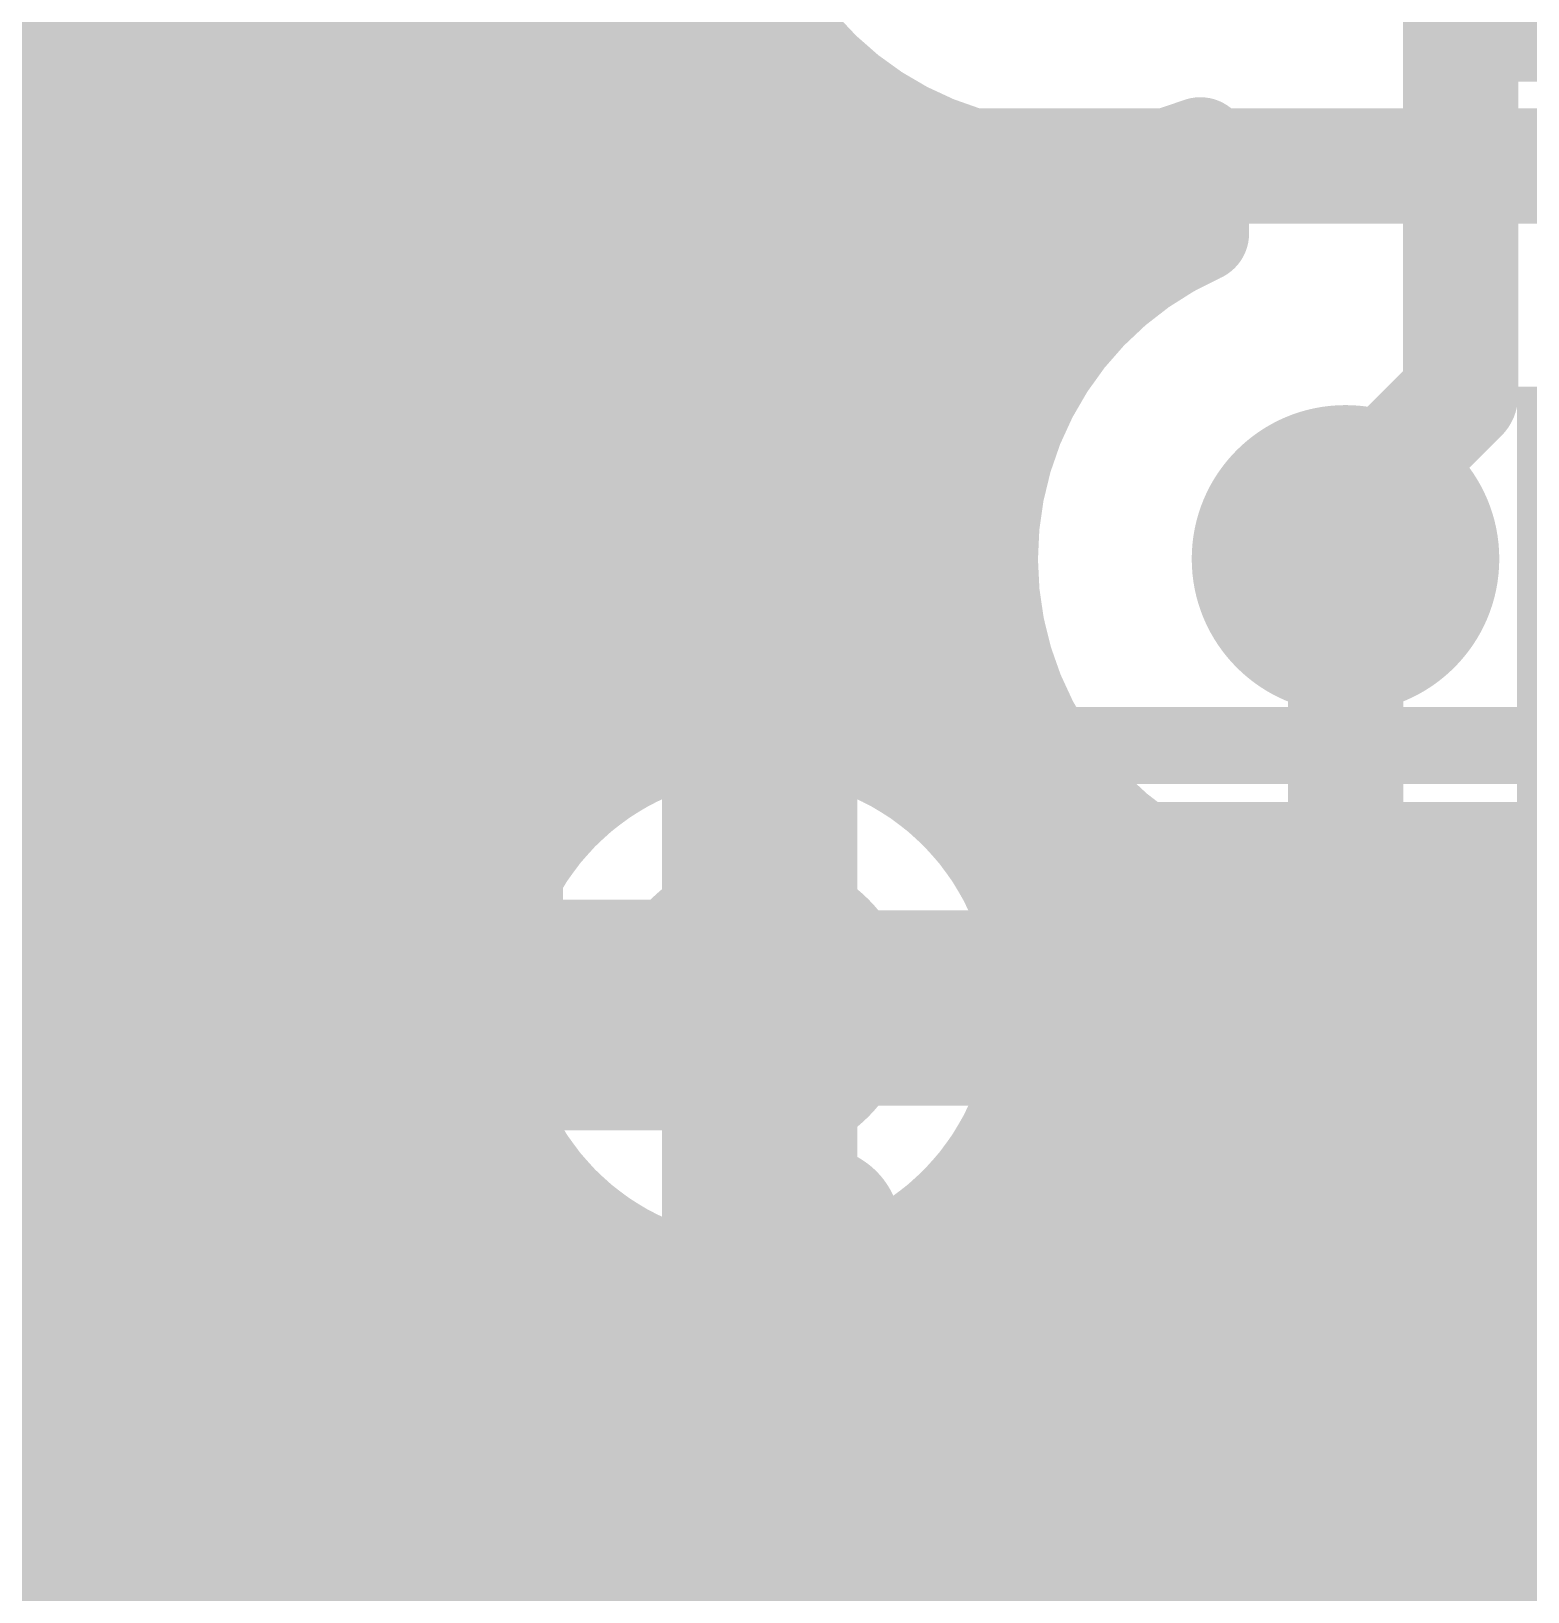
# Model space of a CAD drawing. Header units: inches. Extents: x 0 to 215, y 0 to 215.
# Drawn here: x 0.1537 to 0.2303, y 0.6231 to 0.703 of the extents above; entities that cross this region are included whole.
import ezdxf

# ---------------------------------------------------------------- set-up
doc = ezdxf.new("R2010")
doc.units = ezdxf.units.IN
doc.header["$MEASUREMENT"] = 0
for name, color, linetype in [('BottomLayer', 5, 'Continuous'), ('BottomOverlay', 54, 'Continuous'), ('BottomSolder', 6, 'Continuous'), ('Mechanical15', 56, 'Continuous'), ('TopLayer', 1, 'Continuous'), ('TopOverlay', 2, 'Continuous'), ('TopPaste', 8, 'Continuous'), ('TopSolder', 216, 'Continuous'), ('ViaHoleLayer', 16, 'Continuous')]:
    doc.layers.add(name, color=color, linetype=linetype)
doc.styles.add('Arial', font='', dxfattribs={"height": 0.2})
doc.styles.get('Arial').set_extended_font_data('Arial')

# ---------------------------------------------------------------- blocks, each defined once
blk = doc.blocks.new('BF82192__10')
at = {"layer": 'BottomSolder'}
for points in [[(-0.177102, 0.007811), (-0.216598, 0.007811), (-0.216598, 0.039433), (-0.177102, 0.039433)], [(-0.177102, -0.039433), (-0.216598, -0.039433), (-0.216598, -0.007811), (-0.177102, -0.007811)], [(-0.177102, -0.086677), (-0.216598, -0.086677), (-0.216598, -0.055055), (-0.177102, -0.055055)]]:
    blk.add_hatch(color=6, dxfattribs=at).paths.add_polyline_path(points)
at = {"layer": 'BottomOverlay'}
blk.add_lwpolyline([(-0.294898, -0.086362, 0.01, 0.01, 0), (-0.294898, 0.071118, 0.01, 0.01, 0)], format="xyseb", dxfattribs=at)
blk.add_lwpolyline([(-0.294898, -0.086362, 0.01, 0.01, 0), (-0.294898, 0.071118, 0.01, 0.01, 0)], format="xyseb", dxfattribs=at)
blk = doc.blocks.new('R0201_45')
at = {"layer": 'TopLayer'}
for points in [[(-0.01673, 0.007874), (-0.004919, 0.007874), (-0.004919, -0.007874), (-0.01673, -0.007874)], [(0.004916, 0.007874), (0.016727, 0.007874), (0.016727, -0.007874), (0.004916, -0.007874)]]:
    blk.add_hatch(color=1, dxfattribs=at).paths.add_polyline_path(points)
at = {"layer": 'TopPaste'}
for points in [[(-0.01673, 0.007874), (-0.004919, 0.007874), (-0.004919, -0.007874), (-0.01673, -0.007874)], [(0.004916, 0.007874), (0.016727, 0.007874), (0.016727, -0.007874), (0.004916, -0.007874)]]:
    blk.add_hatch(color=8, dxfattribs=at).paths.add_polyline_path(points)
at = {"layer": 'TopSolder'}
for points in [[(-0.02073, 0.011874), (-0.000919, 0.011874), (-0.000919, -0.011874), (-0.02073, -0.011874)], [(0.000916, 0.011874), (0.020727, 0.011874), (0.020727, -0.011874), (0.000916, -0.011874)]]:
    blk.add_hatch(color=216, dxfattribs=at).paths.add_polyline_path(points)
at = {"layer": 'TopOverlay'}
for points in [[(-0.003937, 0.014961, 0.003937, 0.003937, 0), (-0.023622, 0.014961, 0.003937, 0.003937, 0)], [(-0.023622, -0.014961, 0.003937, 0.003937, 0), (-0.023622, 0.014961, 0.003937, 0.003937, 0)], [(0.023622, 0.014961, 0.003937, 0.003937, 0), (0.003937, 0.014961, 0.003937, 0.003937, 0)], [(0.023622, -0.014961, 0.003937, 0.003937, 0), (0.023622, 0.014961, 0.003937, 0.003937, 0)], [(-0.003937, -0.014961, 0.003937, 0.003937, 0), (-0.023622, -0.014961, 0.003937, 0.003937, 0)], [(0.023622, -0.014961, 0.003937, 0.003937, 0), (0.003937, -0.014961, 0.003937, 0.003937, 0)]]:
    blk.add_lwpolyline(points, format="xyseb", dxfattribs=at)
for points in [[(-0.024606, 0.014961, 0.001969, 0.001969, 1), (-0.022638, 0.014961, 0.001969, 0.001969, 1)], [(-0.024606, 0.014961, 0.001969, 0.001969, 1), (-0.022638, 0.014961, 0.001969, 0.001969, 1)], [(-0.004921, 0.014961, 0.001969, 0.001969, 1), (-0.002953, 0.014961, 0.001969, 0.001969, 1)], [(0.002953, 0.014961, 0.001969, 0.001969, 1), (0.004921, 0.014961, 0.001969, 0.001969, 1)], [(0.022638, 0.014961, 0.001969, 0.001969, 1), (0.024606, 0.014961, 0.001969, 0.001969, 1)], [(0.022638, 0.014961, 0.001969, 0.001969, 1), (0.024606, 0.014961, 0.001969, 0.001969, 1)], [(-0.024606, -0.014961, 0.001969, 0.001969, 1), (-0.022638, -0.014961, 0.001969, 0.001969, 1)], [(-0.024606, -0.014961, 0.001969, 0.001969, 1), (-0.022638, -0.014961, 0.001969, 0.001969, 1)], [(-0.004921, -0.014961, 0.001969, 0.001969, 1), (-0.002953, -0.014961, 0.001969, 0.001969, 1)], [(0.002953, -0.014961, 0.001969, 0.001969, 1), (0.004921, -0.014961, 0.001969, 0.001969, 1)], [(0.022638, -0.014961, 0.001969, 0.001969, 1), (0.024606, -0.014961, 0.001969, 0.001969, 1)], [(0.022638, -0.014961, 0.001969, 0.001969, 1), (0.024606, -0.014961, 0.001969, 0.001969, 1)]]:
    blk.add_lwpolyline(points, format="xyseb", close=True, dxfattribs=at)
blk = doc.blocks.new('SOT_523_3_L1_6_W0_8_P1_00_LS1_6_BR_46')
at = {"layer": 'TopLayer'}
for points in [[(0.014382, 0.013427), (0.014382, 0.029175), (0.034461, 0.029175), (0.034461, 0.013427)], [(-0.0368, -0.006258), (-0.0368, 0.00949), (-0.016721, 0.00949), (-0.016721, -0.006258)], [(0.014382, -0.025943), (0.014382, -0.010195), (0.034461, -0.010195), (0.034461, -0.025943)]]:
    blk.add_hatch(color=1, dxfattribs=at).paths.add_polyline_path(points)
at = {"layer": 'TopPaste'}
for points in [[(0.014382, 0.013427), (0.014382, 0.029175), (0.034461, 0.029175), (0.034461, 0.013427)], [(-0.0368, -0.006258), (-0.0368, 0.00949), (-0.016721, 0.00949), (-0.016721, -0.006258)], [(0.014382, -0.025943), (0.014382, -0.010195), (0.034461, -0.010195), (0.034461, -0.025943)]]:
    blk.add_hatch(color=8, dxfattribs=at).paths.add_polyline_path(points)
at = {"layer": 'TopSolder'}
for points in [[(0.012382, 0.011427), (0.012382, 0.031175), (0.036461, 0.031175), (0.036461, 0.011427)], [(-0.0388, -0.008258), (-0.0388, 0.01149), (-0.014721, 0.01149), (-0.014721, -0.008258)], [(0.012382, -0.027943), (0.012382, -0.008195), (0.036461, -0.008195), (0.036461, -0.027943)]]:
    blk.add_hatch(color=216, dxfattribs=at).paths.add_polyline_path(points)
at = {"layer": 'Mechanical15'}
for points in [[(0.0368, -0.019249, 0.00748, 0.00748, 1), (0.02936, -0.019249, 0.00748, 0.00748, 1)], [(0.02749, -0.019249, 0.00374, 0.00374, 1), (0.03123, -0.019249, 0.00374, 0.00374, 1)], [(0.03493, -0.019249, 0.00374, 0.00374, 1), (0.03867, -0.019249, 0.00374, 0.00374, 1)]]:
    blk.add_lwpolyline(points, format="xyseb", close=True, dxfattribs=at)
at = {"layer": 'TopOverlay'}
for points in [[(-0.018887, 0.01733, 0.00748, 0.00748, 0), (-0.018887, 0.037049, 0.00748, 0.00748, 0)], [(0.016547, 0.037049, 0.00748, 0.00748, 0), (-0.018887, 0.037049, 0.00748, 0.00748, 0)], [(0.016547, 0.037015, 0.00748, 0.00748, 0), (0.016547, 0.037049, 0.00748, 0.00748, 0)], [(0.016547, -0.002355, 0.00748, 0.00748, 0), (0.016547, 0.005587, 0.00748, 0.00748, 0)], [(-0.018887, -0.033817, 0.00748, 0.00748, 0), (-0.018887, -0.014098, 0.00748, 0.00748, 0)], [(0.016547, -0.033817, 0.00748, 0.00748, 0), (-0.018887, -0.033817, 0.00748, 0.00748, 0)], [(0.016547, -0.033817, 0.00748, 0.00748, 0), (0.016547, -0.033783, 0.00748, 0.00748, 0)]]:
    blk.add_lwpolyline(points, format="xyseb", dxfattribs=at)
for points in [[(-0.020757, 0.037049, 0.00374, 0.00374, 1), (-0.017017, 0.037049, 0.00374, 0.00374, 1)], [(-0.020757, 0.037049, 0.00374, 0.00374, 1), (-0.017017, 0.037049, 0.00374, 0.00374, 1)], [(0.014677, 0.037049, 0.00374, 0.00374, 1), (0.018417, 0.037049, 0.00374, 0.00374, 1)], [(0.014677, 0.037049, 0.00374, 0.00374, 1), (0.018417, 0.037049, 0.00374, 0.00374, 1)], [(0.014677, 0.037015, 0.00374, 0.00374, 1), (0.018417, 0.037015, 0.00374, 0.00374, 1)], [(-0.020757, 0.01733, 0.00374, 0.00374, 1), (-0.017017, 0.01733, 0.00374, 0.00374, 1)], [(0.014677, 0.005587, 0.00374, 0.00374, 1), (0.018417, 0.005587, 0.00374, 0.00374, 1)], [(0.014677, -0.002355, 0.00374, 0.00374, 1), (0.018417, -0.002355, 0.00374, 0.00374, 1)], [(-0.020757, -0.014098, 0.00374, 0.00374, 1), (-0.017017, -0.014098, 0.00374, 0.00374, 1)], [(-0.020757, -0.033817, 0.00374, 0.00374, 1), (-0.017017, -0.033817, 0.00374, 0.00374, 1)], [(-0.020757, -0.033817, 0.00374, 0.00374, 1), (-0.017017, -0.033817, 0.00374, 0.00374, 1)], [(0.014677, -0.033783, 0.00374, 0.00374, 1), (0.018417, -0.033783, 0.00374, 0.00374, 1)], [(0.014677, -0.033817, 0.00374, 0.00374, 1), (0.018417, -0.033817, 0.00374, 0.00374, 1)], [(0.014677, -0.033817, 0.00374, 0.00374, 1), (0.018417, -0.033817, 0.00374, 0.00374, 1)], [(0.03139, -0.038149, 0.00748, 0.00748, 1), (0.02611, -0.038149, 0.00748, 0.00748, 1)], [(0.02424, -0.038149, 0.00374, 0.00374, 1), (0.02798, -0.038149, 0.00374, 0.00374, 1)], [(0.02952, -0.038149, 0.00374, 0.00374, 1), (0.03326, -0.038149, 0.00374, 0.00374, 1)]]:
    blk.add_lwpolyline(points, format="xyseb", close=True, dxfattribs=at)
blk = doc.blocks.new('C0201_61')
at = {"layer": 'TopLayer'}
for points in [[(-0.016727, 0.007874), (-0.004916, 0.007874), (-0.004916, -0.007874), (-0.016727, -0.007874)], [(0.004919, 0.007874), (0.01673, 0.007874), (0.01673, -0.007874), (0.004919, -0.007874)]]:
    blk.add_hatch(color=1, dxfattribs=at).paths.add_polyline_path(points)
at = {"layer": 'TopPaste'}
for points in [[(-0.016727, 0.007874), (-0.004916, 0.007874), (-0.004916, -0.007874), (-0.016727, -0.007874)], [(0.004919, 0.007874), (0.01673, 0.007874), (0.01673, -0.007874), (0.004919, -0.007874)]]:
    blk.add_hatch(color=8, dxfattribs=at).paths.add_polyline_path(points)
at = {"layer": 'TopSolder'}
for points in [[(-0.020727, 0.011874), (-0.000916, 0.011874), (-0.000916, -0.011874), (-0.020727, -0.011874)], [(0.000919, 0.011874), (0.02073, 0.011874), (0.02073, -0.011874), (0.000919, -0.011874)]]:
    blk.add_hatch(color=216, dxfattribs=at).paths.add_polyline_path(points)
at = {"layer": 'TopOverlay'}
for points in [[(-0.023623, 0.011812, 0.003937, 0.003937, -0.414214), (-0.020474, 0.014961, 0.003937, 0.003937, 0)], [(-0.020474, 0.014961, 0.003937, 0.003937, 0), (-0.019685, 0.014961, 0.003937, 0.003937, 0)], [(-0.019685, 0.014961, 0.003937, 0.003937, 0), (-0.003935, 0.014961, 0.003937, 0.003937, 0)], [(0.003938, 0.014961, 0.003937, 0.003937, 0), (0.019685, 0.014961, 0.003937, 0.003937, 0)], [(0.019685, 0.014961, 0.003937, 0.003937, 0), (0.020474, 0.014961, 0.003937, 0.003937, 0)], [(0.020474, 0.014961, 0.003937, 0.003937, -0.414214), (0.023623, 0.011812, 0.003937, 0.003937, 0)], [(-0.023623, -0.011811, 0.003937, 0.003937, 0), (-0.023623, 0.011812, 0.003937, 0.003937, 0)], [(0.023623, -0.011811, 0.003937, 0.003937, 0), (0.023623, 0.011812, 0.003937, 0.003937, 0)], [(-0.020473, -0.014961, 0.003937, 0.003937, -0.414214), (-0.023623, -0.011811, 0.003937, 0.003937, 0)], [(0.023623, -0.011811, 0.003937, 0.003937, -0.414214), (0.020473, -0.014961, 0.003937, 0.003937, 0)], [(-0.020473, -0.014961, 0.003937, 0.003937, 0), (-0.019685, -0.014961, 0.003937, 0.003937, 0)], [(-0.019685, -0.014961, 0.003937, 0.003937, 0), (-0.003935, -0.014961, 0.003937, 0.003937, 0)], [(0.003938, -0.014961, 0.003937, 0.003937, 0), (0.019685, -0.014961, 0.003937, 0.003937, 0)], [(0.019685, -0.014961, 0.003937, 0.003937, 0), (0.020473, -0.014961, 0.003937, 0.003937, 0)]]:
    blk.add_lwpolyline(points, format="xyseb", dxfattribs=at)
for points in [[(-0.021458, 0.014961, 0.001969, 0.001969, 1), (-0.01949, 0.014961, 0.001969, 0.001969, 1)], [(-0.021458, 0.014961, 0.001969, 0.001969, 1), (-0.01949, 0.014961, 0.001969, 0.001969, 1)], [(-0.020669, 0.014961, 0.001969, 0.001969, 1), (-0.018701, 0.014961, 0.001969, 0.001969, 1)], [(-0.020669, 0.014961, 0.001969, 0.001969, 1), (-0.018701, 0.014961, 0.001969, 0.001969, 1)], [(-0.004919, 0.014961, 0.001969, 0.001969, 1), (-0.002951, 0.014961, 0.001969, 0.001969, 1)], [(0.002954, 0.014961, 0.001969, 0.001969, 1), (0.004922, 0.014961, 0.001969, 0.001969, 1)], [(0.018701, 0.014961, 0.001969, 0.001969, 1), (0.020669, 0.014961, 0.001969, 0.001969, 1)], [(0.018701, 0.014961, 0.001969, 0.001969, 1), (0.020669, 0.014961, 0.001969, 0.001969, 1)], [(0.01949, 0.014961, 0.001969, 0.001969, 1), (0.021458, 0.014961, 0.001969, 0.001969, 1)], [(0.01949, 0.014961, 0.001969, 0.001969, 1), (0.021458, 0.014961, 0.001969, 0.001969, 1)], [(-0.024607, 0.011812, 0.001969, 0.001969, 1), (-0.022639, 0.011812, 0.001969, 0.001969, 1)], [(-0.024607, 0.011812, 0.001969, 0.001969, 1), (-0.022639, 0.011812, 0.001969, 0.001969, 1)], [(0.022639, 0.011812, 0.001969, 0.001969, 1), (0.024607, 0.011812, 0.001969, 0.001969, 1)], [(0.022639, 0.011812, 0.001969, 0.001969, 1), (0.024607, 0.011812, 0.001969, 0.001969, 1)], [(-0.024607, -0.011811, 0.001969, 0.001969, 1), (-0.022639, -0.011811, 0.001969, 0.001969, 1)], [(-0.024607, -0.011811, 0.001969, 0.001969, 1), (-0.022639, -0.011811, 0.001969, 0.001969, 1)], [(0.022639, -0.011811, 0.001969, 0.001969, 1), (0.024607, -0.011811, 0.001969, 0.001969, 1)], [(0.022639, -0.011811, 0.001969, 0.001969, 1), (0.024607, -0.011811, 0.001969, 0.001969, 1)], [(-0.021457, -0.014961, 0.001969, 0.001969, 1), (-0.019489, -0.014961, 0.001969, 0.001969, 1)], [(-0.021457, -0.014961, 0.001969, 0.001969, 1), (-0.019489, -0.014961, 0.001969, 0.001969, 1)], [(-0.020669, -0.014961, 0.001969, 0.001969, 1), (-0.018701, -0.014961, 0.001969, 0.001969, 1)], [(-0.020669, -0.014961, 0.001969, 0.001969, 1), (-0.018701, -0.014961, 0.001969, 0.001969, 1)], [(-0.004919, -0.014961, 0.001969, 0.001969, 1), (-0.002951, -0.014961, 0.001969, 0.001969, 1)], [(0.002954, -0.014961, 0.001969, 0.001969, 1), (0.004922, -0.014961, 0.001969, 0.001969, 1)], [(0.018701, -0.014961, 0.001969, 0.001969, 1), (0.020669, -0.014961, 0.001969, 0.001969, 1)], [(0.018701, -0.014961, 0.001969, 0.001969, 1), (0.020669, -0.014961, 0.001969, 0.001969, 1)], [(0.019489, -0.014961, 0.001969, 0.001969, 1), (0.021457, -0.014961, 0.001969, 0.001969, 1)], [(0.019489, -0.014961, 0.001969, 0.001969, 1), (0.021457, -0.014961, 0.001969, 0.001969, 1)]]:
    blk.add_lwpolyline(points, format="xyseb", close=True, dxfattribs=at)
blk = doc.blocks.new('C0201_62')
at = {"layer": 'TopLayer'}
for points in [[(-0.016727, 0.007874), (-0.004916, 0.007874), (-0.004916, -0.007874), (-0.016727, -0.007874)], [(0.004919, 0.007874), (0.01673, 0.007874), (0.01673, -0.007874), (0.004919, -0.007874)]]:
    blk.add_hatch(color=1, dxfattribs=at).paths.add_polyline_path(points)
at = {"layer": 'TopPaste'}
for points in [[(-0.016727, 0.007874), (-0.004916, 0.007874), (-0.004916, -0.007874), (-0.016727, -0.007874)], [(0.004919, 0.007874), (0.01673, 0.007874), (0.01673, -0.007874), (0.004919, -0.007874)]]:
    blk.add_hatch(color=8, dxfattribs=at).paths.add_polyline_path(points)
at = {"layer": 'TopSolder'}
for points in [[(-0.020727, 0.011874), (-0.000916, 0.011874), (-0.000916, -0.011874), (-0.020727, -0.011874)], [(0.000919, 0.011874), (0.02073, 0.011874), (0.02073, -0.011874), (0.000919, -0.011874)]]:
    blk.add_hatch(color=216, dxfattribs=at).paths.add_polyline_path(points)
at = {"layer": 'TopOverlay'}
for points in [[(-0.023623, 0.011812, 0.003937, 0.003937, -0.414214), (-0.020474, 0.014961, 0.003937, 0.003937, 0)], [(-0.019685, 0.014961, 0.003937, 0.003937, 0), (-0.020474, 0.014961, 0.003937, 0.003937, 0)], [(-0.003935, 0.014961, 0.003937, 0.003937, 0), (-0.019685, 0.014961, 0.003937, 0.003937, 0)], [(0.019685, 0.014961, 0.003937, 0.003937, 0), (0.003938, 0.014961, 0.003937, 0.003937, 0)], [(0.020474, 0.014961, 0.003937, 0.003937, 0), (0.019685, 0.014961, 0.003937, 0.003937, 0)], [(0.020474, 0.014961, 0.003937, 0.003937, -0.414214), (0.023623, 0.011812, 0.003937, 0.003937, 0)], [(-0.023623, -0.011811, 0.003937, 0.003937, 0), (-0.023623, 0.011812, 0.003937, 0.003937, 0)], [(0.023623, -0.011811, 0.003937, 0.003937, 0), (0.023623, 0.011812, 0.003937, 0.003937, 0)], [(-0.020473, -0.014961, 0.003937, 0.003937, -0.414214), (-0.023623, -0.011811, 0.003937, 0.003937, 0)], [(0.023623, -0.011811, 0.003937, 0.003937, -0.414214), (0.020473, -0.014961, 0.003937, 0.003937, 0)], [(-0.019685, -0.014961, 0.003937, 0.003937, 0), (-0.020473, -0.014961, 0.003937, 0.003937, 0)], [(-0.003935, -0.014961, 0.003937, 0.003937, 0), (-0.019685, -0.014961, 0.003937, 0.003937, 0)], [(0.019685, -0.014961, 0.003937, 0.003937, 0), (0.003938, -0.014961, 0.003937, 0.003937, 0)], [(0.020473, -0.014961, 0.003937, 0.003937, 0), (0.019685, -0.014961, 0.003937, 0.003937, 0)]]:
    blk.add_lwpolyline(points, format="xyseb", dxfattribs=at)
for points in [[(-0.021458, 0.014961, 0.001969, 0.001969, 1), (-0.01949, 0.014961, 0.001969, 0.001969, 1)], [(-0.021458, 0.014961, 0.001969, 0.001969, 1), (-0.01949, 0.014961, 0.001969, 0.001969, 1)], [(-0.020669, 0.014961, 0.001969, 0.001969, 1), (-0.018701, 0.014961, 0.001969, 0.001969, 1)], [(-0.020669, 0.014961, 0.001969, 0.001969, 1), (-0.018701, 0.014961, 0.001969, 0.001969, 1)], [(-0.004919, 0.014961, 0.001969, 0.001969, 1), (-0.002951, 0.014961, 0.001969, 0.001969, 1)], [(0.002954, 0.014961, 0.001969, 0.001969, 1), (0.004922, 0.014961, 0.001969, 0.001969, 1)], [(0.018701, 0.014961, 0.001969, 0.001969, 1), (0.020669, 0.014961, 0.001969, 0.001969, 1)], [(0.018701, 0.014961, 0.001969, 0.001969, 1), (0.020669, 0.014961, 0.001969, 0.001969, 1)], [(0.01949, 0.014961, 0.001969, 0.001969, 1), (0.021458, 0.014961, 0.001969, 0.001969, 1)], [(0.01949, 0.014961, 0.001969, 0.001969, 1), (0.021458, 0.014961, 0.001969, 0.001969, 1)], [(-0.024607, 0.011812, 0.001969, 0.001969, 1), (-0.022639, 0.011812, 0.001969, 0.001969, 1)], [(-0.024607, 0.011812, 0.001969, 0.001969, 1), (-0.022639, 0.011812, 0.001969, 0.001969, 1)], [(0.022639, 0.011812, 0.001969, 0.001969, 1), (0.024607, 0.011812, 0.001969, 0.001969, 1)], [(0.022639, 0.011812, 0.001969, 0.001969, 1), (0.024607, 0.011812, 0.001969, 0.001969, 1)], [(-0.024607, -0.011811, 0.001969, 0.001969, 1), (-0.022639, -0.011811, 0.001969, 0.001969, 1)], [(-0.024607, -0.011811, 0.001969, 0.001969, 1), (-0.022639, -0.011811, 0.001969, 0.001969, 1)], [(0.022639, -0.011811, 0.001969, 0.001969, 1), (0.024607, -0.011811, 0.001969, 0.001969, 1)], [(0.022639, -0.011811, 0.001969, 0.001969, 1), (0.024607, -0.011811, 0.001969, 0.001969, 1)], [(-0.021457, -0.014961, 0.001969, 0.001969, 1), (-0.019489, -0.014961, 0.001969, 0.001969, 1)], [(-0.021457, -0.014961, 0.001969, 0.001969, 1), (-0.019489, -0.014961, 0.001969, 0.001969, 1)], [(-0.020669, -0.014961, 0.001969, 0.001969, 1), (-0.018701, -0.014961, 0.001969, 0.001969, 1)], [(-0.020669, -0.014961, 0.001969, 0.001969, 1), (-0.018701, -0.014961, 0.001969, 0.001969, 1)], [(-0.004919, -0.014961, 0.001969, 0.001969, 1), (-0.002951, -0.014961, 0.001969, 0.001969, 1)], [(0.002954, -0.014961, 0.001969, 0.001969, 1), (0.004922, -0.014961, 0.001969, 0.001969, 1)], [(0.018701, -0.014961, 0.001969, 0.001969, 1), (0.020669, -0.014961, 0.001969, 0.001969, 1)], [(0.018701, -0.014961, 0.001969, 0.001969, 1), (0.020669, -0.014961, 0.001969, 0.001969, 1)], [(0.019489, -0.014961, 0.001969, 0.001969, 1), (0.021457, -0.014961, 0.001969, 0.001969, 1)], [(0.019489, -0.014961, 0.001969, 0.001969, 1), (0.021457, -0.014961, 0.001969, 0.001969, 1)]]:
    blk.add_lwpolyline(points, format="xyseb", close=True, dxfattribs=at)

msp = doc.modelspace()

# ---------------------------------------------------------------- hatches: boundary and pattern name
at = {"layer": 'BottomLayer'}
h = msp.add_hatch(color=5, dxfattribs=at)
edge = h.paths.add_edge_path()
edge.add_arc((0.221, 0.676), 0.007874, 0, 360)
h = msp.add_hatch(color=5, dxfattribs=at)
edge = h.paths.add_edge_path()
edge.add_arc((0.191, 0.653), 0.007874, 0, 360)
at = {"layer": 'TopLayer'}
h = msp.add_hatch(color=1, dxfattribs=at)
edge = h.paths.add_edge_path()
edge.add_arc((0.221, 0.676), 0.007874, 0, 360)
h = msp.add_hatch(color=1, dxfattribs=at)
edge = h.paths.add_edge_path()
edge.add_arc((0.191, 0.653), 0.007874, 0, 360)
at = {"layer": 'ViaHoleLayer'}
h = msp.add_hatch(color=16, dxfattribs=at)
edge = h.paths.add_edge_path()
edge.add_arc((0.221, 0.676), 0.003937, 0, 360)
h = msp.add_hatch(color=16, dxfattribs=at)
edge = h.paths.add_edge_path()
edge.add_arc((0.191, 0.653), 0.003937, 0, 360)

# ---------------------------------------------------------------- linework, layer by layer
at = {"layer": 'BottomLayer'}
for points in [[(0.22689, 0.684381, 0.005906, 0.005906, 0), (0.22689, 0.78589, 0.005906, 0.005906, 0)], [(0.156226, 0.607307, 0.005, 0.005, 0), (0.156226, 0.764787, 0.005, 0.005, 0)], [(0.213563, 0.697141, 0.005, 0.005, -0.456694), (0.189121, 0.709922, 0.005, 0.005, 0)], [(0.156226, 0.702747, 0.005, 0.005, 0), (0.192609, 0.702747, 0.005, 0.005, 0)], [(0.156226, 0.698732, 0.005, 0.005, 0), (0.197073, 0.698732, 0.005, 0.005, 0)], [(0.213563, 0.692664, 0.005, 0.005, 0), (0.213563, 0.697141, 0.005, 0.005, 0)], [(0.156226, 0.694716, 0.005, 0.005, 0), (0.213563, 0.694716, 0.005, 0.005, 0)], [(0.227343, 0.65889, 0.005, 0.005, -0.968118), (0.213563, 0.692664, 0.005, 0.005, 0)], [(0.156226, 0.6907, 0.005, 0.005, 0), (0.210189, 0.6907, 0.005, 0.005, 0)], [(0.156226, 0.686685, 0.005, 0.005, 0), (0.206207, 0.686685, 0.005, 0.005, 0)], [(0.221, 0.678491, 0.005906, 0.005906, 0), (0.22689, 0.684381, 0.005906, 0.005906, 0)], [(0.156226, 0.682669, 0.005, 0.005, 0), (0.204014, 0.682669, 0.005, 0.005, 0)], [(0.156226, 0.678653, 0.005, 0.005, 0), (0.202946, 0.678653, 0.005, 0.005, 0)], [(0.221, 0.676, 0.005906, 0.005906, 0), (0.221, 0.678491, 0.005906, 0.005906, 0)], [(0.156226, 0.674638, 0.005, 0.005, 0), (0.202803, 0.674638, 0.005, 0.005, 0)], [(0.156226, 0.670622, 0.005, 0.005, 0), (0.203563, 0.670622, 0.005, 0.005, 0)], [(0.191, 0.653, 0.01, 0.01, 0), (0.191, 0.664811, 0.01, 0.01, 0)], [(0.156226, 0.666606, 0.005, 0.005, 0), (0.186564, 0.666606, 0.005, 0.005, 0)], [(0.195436, 0.666606, 0.005, 0.005, 0), (0.205356, 0.666606, 0.005, 0.005, 0)], [(0.156226, 0.66259, 0.005, 0.005, 0), (0.180378, 0.66259, 0.005, 0.005, 0)], [(0.201622, 0.66259, 0.005, 0.005, 0), (0.208624, 0.66259, 0.005, 0.005, 0)], [(0.156226, 0.658575, 0.005, 0.005, 0), (0.177819, 0.658575, 0.005, 0.005, 0)], [(0.20418, 0.658575, 0.005, 0.005, 0), (0.215582, 0.658575, 0.005, 0.005, 0)], [(0.227343, 0.650752, 0.005, 0.005, 0), (0.227343, 0.65889, 0.005, 0.005, 0)], [(0.179189, 0.653, 0.01, 0.01, 0), (0.191, 0.653, 0.01, 0.01, 0)], [(0.191, 0.653, 0.01, 0.01, 0), (0.202811, 0.653, 0.01, 0.01, 0)], [(0.191, 0.641189, 0.01, 0.01, 0), (0.191, 0.653, 0.01, 0.01, 0)], [(0.156226, 0.654559, 0.005, 0.005, 0), (0.176774, 0.654559, 0.005, 0.005, 0)], [(0.205226, 0.654559, 0.005, 0.005, 0), (0.227343, 0.654559, 0.005, 0.005, 0)], [(0.156226, 0.650543, 0.005, 0.005, 0), (0.176901, 0.650543, 0.005, 0.005, 0)], [(0.205099, 0.650543, 0.005, 0.005, 0), (0.400571, 0.650543, 0.005, 0.005, 0)], [(0.227343, 0.650752, 0.005, 0.005, 0), (0.271713, 0.650752, 0.005, 0.005, 0)], [(0.156226, 0.646528, 0.005, 0.005, 0), (0.178236, 0.646528, 0.005, 0.005, 0)], [(0.203764, 0.646528, 0.005, 0.005, 0), (0.539673, 0.646528, 0.005, 0.005, 0)], [(0.156226, 0.642512, 0.005, 0.005, 0), (0.181263, 0.642512, 0.005, 0.005, 0)], [(0.200737, 0.642512, 0.005, 0.005, 0), (0.539673, 0.642512, 0.005, 0.005, 0)], [(0.227343, 0.603508, 0.005, 0.005, 0), (0.227343, 0.640004, 0.005, 0.005, 0)], [(0.227343, 0.640004, 0.005, 0.005, 0), (0.271713, 0.640004, 0.005, 0.005, 0)], [(0.156226, 0.638496, 0.005, 0.005, 0), (0.227343, 0.638496, 0.005, 0.005, 0)], [(0.156226, 0.634481, 0.005, 0.005, 0), (0.227343, 0.634481, 0.005, 0.005, 0)], [(0.156226, 0.630465, 0.005, 0.005, 0), (0.227343, 0.630465, 0.005, 0.005, 0)], [(0.156226, 0.626449, 0.005, 0.005, 0), (0.227343, 0.626449, 0.005, 0.005, 0)], [(0.156226, 0.622433, 0.005, 0.005, 0), (0.227343, 0.622433, 0.005, 0.005, 0)]]:
    msp.add_lwpolyline(points, format="xyseb", dxfattribs=at)
for points in [[(0.154976, 0.702747, 0.0025, 0.0025, 1), (0.157476, 0.702747, 0.0025, 0.0025, 1)], [(0.191359, 0.702747, 0.0025, 0.0025, 1), (0.193859, 0.702747, 0.0025, 0.0025, 1)], [(0.154976, 0.698732, 0.0025, 0.0025, 1), (0.157476, 0.698732, 0.0025, 0.0025, 1)], [(0.195823, 0.698732, 0.0025, 0.0025, 1), (0.198323, 0.698732, 0.0025, 0.0025, 1)], [(0.212313, 0.697141, 0.0025, 0.0025, 1), (0.214813, 0.697141, 0.0025, 0.0025, 1)], [(0.212313, 0.697141, 0.0025, 0.0025, 1), (0.214813, 0.697141, 0.0025, 0.0025, 1)], [(0.154976, 0.694716, 0.0025, 0.0025, 1), (0.157476, 0.694716, 0.0025, 0.0025, 1)], [(0.212313, 0.694716, 0.0025, 0.0025, 1), (0.214813, 0.694716, 0.0025, 0.0025, 1)], [(0.212313, 0.692664, 0.0025, 0.0025, 1), (0.214813, 0.692664, 0.0025, 0.0025, 1)], [(0.212313, 0.692664, 0.0025, 0.0025, 1), (0.214813, 0.692664, 0.0025, 0.0025, 1)], [(0.154976, 0.6907, 0.0025, 0.0025, 1), (0.157476, 0.6907, 0.0025, 0.0025, 1)], [(0.208938, 0.6907, 0.0025, 0.0025, 1), (0.211439, 0.6907, 0.0025, 0.0025, 1)], [(0.154976, 0.686685, 0.0025, 0.0025, 1), (0.157476, 0.686685, 0.0025, 0.0025, 1)], [(0.204957, 0.686685, 0.0025, 0.0025, 1), (0.207457, 0.686685, 0.0025, 0.0025, 1)], [(0.225413, 0.684381, 0.002953, 0.002953, 1), (0.228366, 0.684381, 0.002953, 0.002953, 1)], [(0.225413, 0.684381, 0.002953, 0.002953, 1), (0.228366, 0.684381, 0.002953, 0.002953, 1)], [(0.154976, 0.682669, 0.0025, 0.0025, 1), (0.157476, 0.682669, 0.0025, 0.0025, 1)], [(0.202764, 0.682669, 0.0025, 0.0025, 1), (0.205264, 0.682669, 0.0025, 0.0025, 1)], [(0.154976, 0.678653, 0.0025, 0.0025, 1), (0.157476, 0.678653, 0.0025, 0.0025, 1)], [(0.201696, 0.678653, 0.0025, 0.0025, 1), (0.204196, 0.678653, 0.0025, 0.0025, 1)], [(0.219524, 0.678491, 0.002953, 0.002953, 1), (0.222476, 0.678491, 0.002953, 0.002953, 1)], [(0.219524, 0.678491, 0.002953, 0.002953, 1), (0.222476, 0.678491, 0.002953, 0.002953, 1)], [(0.219524, 0.676, 0.002953, 0.002953, 1), (0.222476, 0.676, 0.002953, 0.002953, 1)], [(0.154976, 0.674638, 0.0025, 0.0025, 1), (0.157476, 0.674638, 0.0025, 0.0025, 1)], [(0.201553, 0.674638, 0.0025, 0.0025, 1), (0.204053, 0.674638, 0.0025, 0.0025, 1)], [(0.154976, 0.670622, 0.0025, 0.0025, 1), (0.157476, 0.670622, 0.0025, 0.0025, 1)], [(0.202313, 0.670622, 0.0025, 0.0025, 1), (0.204813, 0.670622, 0.0025, 0.0025, 1)], [(0.205311, 0.653, 0.005, 0.005, 1), (0.176689, 0.653, 0.005, 0.005, 1)], [(0.1885, 0.664811, 0.005, 0.005, 1), (0.1935, 0.664811, 0.005, 0.005, 1)], [(0.154976, 0.666606, 0.0025, 0.0025, 1), (0.157476, 0.666606, 0.0025, 0.0025, 1)], [(0.185314, 0.666606, 0.0025, 0.0025, 1), (0.187814, 0.666606, 0.0025, 0.0025, 1)], [(0.194186, 0.666606, 0.0025, 0.0025, 1), (0.196686, 0.666606, 0.0025, 0.0025, 1)], [(0.204106, 0.666606, 0.0025, 0.0025, 1), (0.206606, 0.666606, 0.0025, 0.0025, 1)], [(0.154976, 0.66259, 0.0025, 0.0025, 1), (0.157476, 0.66259, 0.0025, 0.0025, 1)], [(0.179128, 0.66259, 0.0025, 0.0025, 1), (0.181628, 0.66259, 0.0025, 0.0025, 1)], [(0.200372, 0.66259, 0.0025, 0.0025, 1), (0.202872, 0.66259, 0.0025, 0.0025, 1)], [(0.207374, 0.66259, 0.0025, 0.0025, 1), (0.209874, 0.66259, 0.0025, 0.0025, 1)], [(0.154976, 0.658575, 0.0025, 0.0025, 1), (0.157476, 0.658575, 0.0025, 0.0025, 1)], [(0.176569, 0.658575, 0.0025, 0.0025, 1), (0.179069, 0.658575, 0.0025, 0.0025, 1)], [(0.202931, 0.658575, 0.0025, 0.0025, 1), (0.20543, 0.658575, 0.0025, 0.0025, 1)], [(0.214332, 0.658575, 0.0025, 0.0025, 1), (0.216832, 0.658575, 0.0025, 0.0025, 1)], [(0.226093, 0.65889, 0.0025, 0.0025, 1), (0.228593, 0.65889, 0.0025, 0.0025, 1)], [(0.226093, 0.65889, 0.0025, 0.0025, 1), (0.228593, 0.65889, 0.0025, 0.0025, 1)], [(0.176689, 0.653, 0.005, 0.005, 1), (0.181689, 0.653, 0.005, 0.005, 1)], [(0.1885, 0.653, 0.005, 0.005, 1), (0.1935, 0.653, 0.005, 0.005, 1)], [(0.1885, 0.653, 0.005, 0.005, 1), (0.1935, 0.653, 0.005, 0.005, 1)], [(0.1885, 0.653, 0.005, 0.005, 1), (0.1935, 0.653, 0.005, 0.005, 1)], [(0.1885, 0.653, 0.005, 0.005, 1), (0.1935, 0.653, 0.005, 0.005, 1)], [(0.200311, 0.653, 0.005, 0.005, 1), (0.205311, 0.653, 0.005, 0.005, 1)], [(0.154976, 0.654559, 0.0025, 0.0025, 1), (0.157476, 0.654559, 0.0025, 0.0025, 1)], [(0.175524, 0.654559, 0.0025, 0.0025, 1), (0.178024, 0.654559, 0.0025, 0.0025, 1)], [(0.203976, 0.654559, 0.0025, 0.0025, 1), (0.206476, 0.654559, 0.0025, 0.0025, 1)], [(0.226093, 0.654559, 0.0025, 0.0025, 1), (0.228593, 0.654559, 0.0025, 0.0025, 1)], [(0.175439, 0.653, 0.0025, 0.0025, 1), (0.177939, 0.653, 0.0025, 0.0025, 1)], [(0.204061, 0.653, 0.0025, 0.0025, 1), (0.206561, 0.653, 0.0025, 0.0025, 1)], [(0.154976, 0.650543, 0.0025, 0.0025, 1), (0.157476, 0.650543, 0.0025, 0.0025, 1)], [(0.175651, 0.650543, 0.0025, 0.0025, 1), (0.178151, 0.650543, 0.0025, 0.0025, 1)], [(0.203849, 0.650543, 0.0025, 0.0025, 1), (0.206349, 0.650543, 0.0025, 0.0025, 1)], [(0.226093, 0.650752, 0.0025, 0.0025, 1), (0.228593, 0.650752, 0.0025, 0.0025, 1)], [(0.226093, 0.650752, 0.0025, 0.0025, 1), (0.228593, 0.650752, 0.0025, 0.0025, 1)], [(0.154976, 0.646528, 0.0025, 0.0025, 1), (0.157476, 0.646528, 0.0025, 0.0025, 1)], [(0.176986, 0.646528, 0.0025, 0.0025, 1), (0.179486, 0.646528, 0.0025, 0.0025, 1)], [(0.202514, 0.646528, 0.0025, 0.0025, 1), (0.205014, 0.646528, 0.0025, 0.0025, 1)], [(0.1885, 0.641189, 0.005, 0.005, 1), (0.1935, 0.641189, 0.005, 0.005, 1)], [(0.154976, 0.642512, 0.0025, 0.0025, 1), (0.157476, 0.642512, 0.0025, 0.0025, 1)], [(0.180013, 0.642512, 0.0025, 0.0025, 1), (0.182513, 0.642512, 0.0025, 0.0025, 1)], [(0.199487, 0.642512, 0.0025, 0.0025, 1), (0.201987, 0.642512, 0.0025, 0.0025, 1)], [(0.226093, 0.640004, 0.0025, 0.0025, 1), (0.228593, 0.640004, 0.0025, 0.0025, 1)], [(0.226093, 0.640004, 0.0025, 0.0025, 1), (0.228593, 0.640004, 0.0025, 0.0025, 1)], [(0.154976, 0.638496, 0.0025, 0.0025, 1), (0.157476, 0.638496, 0.0025, 0.0025, 1)], [(0.226093, 0.638496, 0.0025, 0.0025, 1), (0.228593, 0.638496, 0.0025, 0.0025, 1)], [(0.154976, 0.634481, 0.0025, 0.0025, 1), (0.157476, 0.634481, 0.0025, 0.0025, 1)], [(0.226093, 0.634481, 0.0025, 0.0025, 1), (0.228593, 0.634481, 0.0025, 0.0025, 1)], [(0.154976, 0.630465, 0.0025, 0.0025, 1), (0.157476, 0.630465, 0.0025, 0.0025, 1)], [(0.226093, 0.630465, 0.0025, 0.0025, 1), (0.228593, 0.630465, 0.0025, 0.0025, 1)], [(0.154976, 0.626449, 0.0025, 0.0025, 1), (0.157476, 0.626449, 0.0025, 0.0025, 1)], [(0.226093, 0.626449, 0.0025, 0.0025, 1), (0.228593, 0.626449, 0.0025, 0.0025, 1)], [(0.154976, 0.622433, 0.0025, 0.0025, 1), (0.157476, 0.622433, 0.0025, 0.0025, 1)], [(0.226093, 0.622433, 0.0025, 0.0025, 1), (0.228593, 0.622433, 0.0025, 0.0025, 1)]]:
    msp.add_lwpolyline(points, format="xyseb", close=True, dxfattribs=at)
at = {"layer": 'TopLayer'}
for points in [[(0.168, 0.696121, 0.005906, 0.005906, 0), (0.218, 0.746121, 0.005906, 0.005906, 0)], [(0.153529, 0.700497, 0.005, 0.005, 0), (0.158577, 0.705544, 0.005, 0.005, 0)], [(0.117279, 0.702747, 0.005, 0.005, 0), (0.15578, 0.702747, 0.005, 0.005, 0)], [(0.151176, 0.697311, 0.005, 0.005, -0.074721), (0.153529, 0.700497, 0.005, 0.005, 0)], [(0.151176, 0.697311, 0.005, 0.005, -0.074721), (0.153529, 0.700497, 0.005, 0.005, 0)], [(0.117279, 0.698732, 0.005, 0.005, 0), (0.152046, 0.698732, 0.005, 0.005, 0)], [(0.162953, 0.691074, 0.005906, 0.005906, 0), (0.168, 0.696121, 0.005906, 0.005906, 0)], [(0.168, 0.696121, 0.005906, 0.005906, 0), (0.234879, 0.696121, 0.005906, 0.005906, 0)], [(0.162953, 0.685953, 0.005906, 0.005906, 0), (0.162953, 0.691074, 0.005906, 0.005906, 0)], [(0.16, 0.683, 0.005906, 0.005906, 0), (0.162953, 0.685953, 0.005906, 0.005906, 0)], [(0.1759, 0.682794, 0.005, 0.005, -0.137384), (0.172376, 0.676529, 0.005, 0.005, 0)], [(0.1759, 0.682794, 0.005, 0.005, -0.137384), (0.172376, 0.676529, 0.005, 0.005, 0)], [(0.175869, 0.682669, 0.005, 0.005, 0), (0.204014, 0.682669, 0.005, 0.005, 0)], [(0.1759, 0.682794, 0.005, 0.005, 0), (0.204064, 0.682794, 0.005, 0.005, 0)], [(0.206689, 0.664678, 0.005, 0.005, -0.268921), (0.204064, 0.682794, 0.005, 0.005, 0)], [(0.174103, 0.678653, 0.005, 0.005, 0), (0.202946, 0.678653, 0.005, 0.005, 0)], [(0.172343, 0.668689, 0.005, 0.005, 0), (0.172343, 0.676496, 0.005, 0.005, 0)], [(0.221, 0.653646, 0.005906, 0.005906, 0), (0.221, 0.676, 0.005906, 0.005906, 0)], [(0.172343, 0.674638, 0.005, 0.005, 0), (0.202803, 0.674638, 0.005, 0.005, 0)], [(0.172343, 0.670622, 0.005, 0.005, 0), (0.203563, 0.670622, 0.005, 0.005, 0)], [(0.150697, 0.668689, 0.005, 0.005, 0), (0.172343, 0.668689, 0.005, 0.005, 0)], [(0.178311, 0.659618, 0.005, 0.005, -0.784499), (0.205311, 0.653, 0.005, 0.005, 0)], [(0.191, 0.653, 0.01, 0.01, 0), (0.191, 0.664811, 0.01, 0.01, 0)], [(0.117279, 0.666606, 0.005, 0.005, 0), (0.186564, 0.666606, 0.005, 0.005, 0)], [(0.195436, 0.666606, 0.005, 0.005, 0), (0.205356, 0.666606, 0.005, 0.005, 0)], [(0.149689, 0.664988, 0.005, 0.005, 0), (0.178311, 0.664988, 0.005, 0.005, 0)], [(0.164, 0.652646, 0.01, 0.01, 0), (0.164, 0.662489, 0.01, 0.01, 0)], [(0.178311, 0.659618, 0.005, 0.005, 0), (0.178311, 0.664988, 0.005, 0.005, 0)], [(0.206689, 0.644343, 0.005, 0.005, 0), (0.206689, 0.664678, 0.005, 0.005, 0)], [(0.201622, 0.66259, 0.005, 0.005, 0), (0.206689, 0.66259, 0.005, 0.005, 0)], [(0.160428, 0.649074, 0.011811, 0.011811, 0), (0.164, 0.652646, 0.011811, 0.011811, 0)], [(0.164, 0.652646, 0.011811, 0.011811, 0), (0.190646, 0.652646, 0.011811, 0.011811, 0)], [(0.190646, 0.652646, 0.011811, 0.011811, 0), (0.191, 0.653, 0.011811, 0.011811, 0)], [(0.179189, 0.653, 0.01, 0.01, 0), (0.191, 0.653, 0.01, 0.01, 0)], [(0.191, 0.641189, 0.01, 0.01, 0), (0.191, 0.653, 0.01, 0.01, 0)], [(0.191, 0.653, 0.01, 0.01, 0), (0.202811, 0.653, 0.01, 0.01, 0)], [(0.152189, 0.652646, 0.01, 0.01, 0), (0.164, 0.652646, 0.01, 0.01, 0)], [(0.164, 0.652646, 0.01, 0.01, 0), (0.175811, 0.652646, 0.01, 0.01, 0)], [(0.205311, 0.653, 0.005, 0.005, -0.784499), (0.178311, 0.646382, 0.005, 0.005, 0)], [(0.129, 0.649074, 0.011811, 0.011811, 0), (0.160428, 0.649074, 0.011811, 0.011811, 0)], [(0.178311, 0.643343, 0.005, 0.005, 0), (0.178311, 0.646382, 0.005, 0.005, 0)], [(0.206689, 0.641304, 0.005, 0.005, 0), (0.206689, 0.644343, 0.005, 0.005, 0)], [(0.206689, 0.641304, 0.005, 0.005, 0), (0.206689, 0.644343, 0.005, 0.005, 0)], [(0.178311, 0.640304, 0.005, 0.005, 0), (0.178311, 0.643343, 0.005, 0.005, 0)], [(0.178311, 0.640304, 0.005, 0.005, 0), (0.178311, 0.643343, 0.005, 0.005, 0)], [(0.200737, 0.642512, 0.005, 0.005, 0), (0.206689, 0.642512, 0.005, 0.005, 0)], [(0.178311, 0.638496, 0.005, 0.005, 0), (0.206681, 0.638496, 0.005, 0.005, 0)], [(0.203843, 0.635659, 0.005, 0.005, 0), (0.206689, 0.638504, 0.005, 0.005, 0)], [(0.179861, 0.635659, 0.005, 0.005, 0), (0.203843, 0.635659, 0.005, 0.005, 0)], [(0.206213, 0.619182, 0.005906, 0.005906, 0), (0.219031, 0.632, 0.005906, 0.005906, 0)], [(0.219031, 0.632, 0.005906, 0.005906, 0), (0.241541, 0.632, 0.005906, 0.005906, 0)], [(0.163, 0.63, 0.005906, 0.005906, 0), (0.164, 0.631, 0.005906, 0.005906, 0)], [(0.164, 0.631, 0.005906, 0.005906, 0), (0.165968, 0.631, 0.005906, 0.005906, 0)], [(0.165968, 0.631, 0.005906, 0.005906, 0), (0.168921, 0.628047, 0.005906, 0.005906, 0)], [(0.13, 0.63, 0.005906, 0.005906, 0), (0.163, 0.63, 0.005906, 0.005906, 0)], [(0.168921, 0.626079, 0.005906, 0.005906, 0), (0.168921, 0.628047, 0.005906, 0.005906, 0)], [(0.168921, 0.626079, 0.005906, 0.005906, 0), (0.175818, 0.619182, 0.005906, 0.005906, 0)]]:
    msp.add_lwpolyline(points, format="xyseb", dxfattribs=at)
for points in [[(0.15453, 0.702747, 0.0025, 0.0025, 1), (0.15703, 0.702747, 0.0025, 0.0025, 1)], [(0.152279, 0.700497, 0.0025, 0.0025, 1), (0.154779, 0.700497, 0.0025, 0.0025, 1)], [(0.152279, 0.700497, 0.0025, 0.0025, 1), (0.154779, 0.700497, 0.0025, 0.0025, 1)], [(0.152279, 0.700497, 0.0025, 0.0025, 1), (0.154779, 0.700497, 0.0025, 0.0025, 1)], [(0.150796, 0.698732, 0.0025, 0.0025, 1), (0.153296, 0.698732, 0.0025, 0.0025, 1)], [(0.166524, 0.696121, 0.002953, 0.002953, 1), (0.169476, 0.696121, 0.002953, 0.002953, 1)], [(0.166524, 0.696121, 0.002953, 0.002953, 1), (0.169476, 0.696121, 0.002953, 0.002953, 1)], [(0.166524, 0.696121, 0.002953, 0.002953, 1), (0.169476, 0.696121, 0.002953, 0.002953, 1)], [(0.161476, 0.691074, 0.002953, 0.002953, 1), (0.164429, 0.691074, 0.002953, 0.002953, 1)], [(0.161476, 0.691074, 0.002953, 0.002953, 1), (0.164429, 0.691074, 0.002953, 0.002953, 1)], [(0.161476, 0.685953, 0.002953, 0.002953, 1), (0.164429, 0.685953, 0.002953, 0.002953, 1)], [(0.161476, 0.685953, 0.002953, 0.002953, 1), (0.164429, 0.685953, 0.002953, 0.002953, 1)], [(0.158524, 0.683, 0.002953, 0.002953, 1), (0.161476, 0.683, 0.002953, 0.002953, 1)], [(0.174619, 0.682669, 0.0025, 0.0025, 1), (0.177119, 0.682669, 0.0025, 0.0025, 1)], [(0.17465, 0.682794, 0.0025, 0.0025, 1), (0.17715, 0.682794, 0.0025, 0.0025, 1)], [(0.17465, 0.682794, 0.0025, 0.0025, 1), (0.17715, 0.682794, 0.0025, 0.0025, 1)], [(0.17465, 0.682794, 0.0025, 0.0025, 1), (0.17715, 0.682794, 0.0025, 0.0025, 1)], [(0.202764, 0.682669, 0.0025, 0.0025, 1), (0.205264, 0.682669, 0.0025, 0.0025, 1)], [(0.202814, 0.682794, 0.0025, 0.0025, 1), (0.205314, 0.682794, 0.0025, 0.0025, 1)], [(0.202814, 0.682794, 0.0025, 0.0025, 1), (0.205314, 0.682794, 0.0025, 0.0025, 1)], [(0.172853, 0.678653, 0.0025, 0.0025, 1), (0.175353, 0.678653, 0.0025, 0.0025, 1)], [(0.201696, 0.678653, 0.0025, 0.0025, 1), (0.204196, 0.678653, 0.0025, 0.0025, 1)], [(0.171093, 0.676496, 0.0025, 0.0025, 1), (0.173593, 0.676496, 0.0025, 0.0025, 1)], [(0.171126, 0.676529, 0.0025, 0.0025, 1), (0.173626, 0.676529, 0.0025, 0.0025, 1)], [(0.171126, 0.676529, 0.0025, 0.0025, 1), (0.173626, 0.676529, 0.0025, 0.0025, 1)], [(0.219524, 0.676, 0.002953, 0.002953, 1), (0.222476, 0.676, 0.002953, 0.002953, 1)], [(0.171093, 0.674638, 0.0025, 0.0025, 1), (0.173593, 0.674638, 0.0025, 0.0025, 1)], [(0.201553, 0.674638, 0.0025, 0.0025, 1), (0.204053, 0.674638, 0.0025, 0.0025, 1)], [(0.171093, 0.670622, 0.0025, 0.0025, 1), (0.173593, 0.670622, 0.0025, 0.0025, 1)], [(0.202313, 0.670622, 0.0025, 0.0025, 1), (0.204813, 0.670622, 0.0025, 0.0025, 1)], [(0.171093, 0.668689, 0.0025, 0.0025, 1), (0.173593, 0.668689, 0.0025, 0.0025, 1)], [(0.171093, 0.668689, 0.0025, 0.0025, 1), (0.173593, 0.668689, 0.0025, 0.0025, 1)], [(0.1885, 0.664811, 0.005, 0.005, 1), (0.1935, 0.664811, 0.005, 0.005, 1)], [(0.185314, 0.666606, 0.0025, 0.0025, 1), (0.187814, 0.666606, 0.0025, 0.0025, 1)], [(0.194186, 0.666606, 0.0025, 0.0025, 1), (0.196686, 0.666606, 0.0025, 0.0025, 1)], [(0.204106, 0.666606, 0.0025, 0.0025, 1), (0.206606, 0.666606, 0.0025, 0.0025, 1)], [(0.1615, 0.662489, 0.005, 0.005, 1), (0.1665, 0.662489, 0.005, 0.005, 1)], [(0.177061, 0.664988, 0.0025, 0.0025, 1), (0.179561, 0.664988, 0.0025, 0.0025, 1)], [(0.177061, 0.664988, 0.0025, 0.0025, 1), (0.179561, 0.664988, 0.0025, 0.0025, 1)], [(0.205439, 0.664678, 0.0025, 0.0025, 1), (0.207939, 0.664678, 0.0025, 0.0025, 1)], [(0.205439, 0.664678, 0.0025, 0.0025, 1), (0.207939, 0.664678, 0.0025, 0.0025, 1)], [(0.200372, 0.66259, 0.0025, 0.0025, 1), (0.202872, 0.66259, 0.0025, 0.0025, 1)], [(0.205439, 0.66259, 0.0025, 0.0025, 1), (0.207939, 0.66259, 0.0025, 0.0025, 1)], [(0.177061, 0.659618, 0.0025, 0.0025, 1), (0.179561, 0.659618, 0.0025, 0.0025, 1)], [(0.177061, 0.659618, 0.0025, 0.0025, 1), (0.179561, 0.659618, 0.0025, 0.0025, 1)], [(0.161047, 0.652646, 0.005906, 0.005906, 1), (0.166953, 0.652646, 0.005906, 0.005906, 1)], [(0.161047, 0.652646, 0.005906, 0.005906, 1), (0.166953, 0.652646, 0.005906, 0.005906, 1)], [(0.187693, 0.652646, 0.005906, 0.005906, 1), (0.193599, 0.652646, 0.005906, 0.005906, 1)], [(0.187693, 0.652646, 0.005906, 0.005906, 1), (0.193599, 0.652646, 0.005906, 0.005906, 1)], [(0.188047, 0.653, 0.005906, 0.005906, 1), (0.193953, 0.653, 0.005906, 0.005906, 1)], [(0.176689, 0.653, 0.005, 0.005, 1), (0.181689, 0.653, 0.005, 0.005, 1)], [(0.1885, 0.653, 0.005, 0.005, 1), (0.1935, 0.653, 0.005, 0.005, 1)], [(0.1885, 0.653, 0.005, 0.005, 1), (0.1935, 0.653, 0.005, 0.005, 1)], [(0.1885, 0.653, 0.005, 0.005, 1), (0.1935, 0.653, 0.005, 0.005, 1)], [(0.1885, 0.653, 0.005, 0.005, 1), (0.1935, 0.653, 0.005, 0.005, 1)], [(0.200311, 0.653, 0.005, 0.005, 1), (0.205311, 0.653, 0.005, 0.005, 1)], [(0.149689, 0.652646, 0.005, 0.005, 1), (0.154689, 0.652646, 0.005, 0.005, 1)], [(0.1615, 0.652646, 0.005, 0.005, 1), (0.1665, 0.652646, 0.005, 0.005, 1)], [(0.1615, 0.652646, 0.005, 0.005, 1), (0.1665, 0.652646, 0.005, 0.005, 1)], [(0.1615, 0.652646, 0.005, 0.005, 1), (0.1665, 0.652646, 0.005, 0.005, 1)], [(0.173311, 0.652646, 0.005, 0.005, 1), (0.178311, 0.652646, 0.005, 0.005, 1)], [(0.219524, 0.653646, 0.002953, 0.002953, 1), (0.222476, 0.653646, 0.002953, 0.002953, 1)], [(0.204061, 0.653, 0.0025, 0.0025, 1), (0.206561, 0.653, 0.0025, 0.0025, 1)], [(0.204061, 0.653, 0.0025, 0.0025, 1), (0.206561, 0.653, 0.0025, 0.0025, 1)], [(0.157475, 0.649074, 0.005906, 0.005906, 1), (0.163381, 0.649074, 0.005906, 0.005906, 1)], [(0.157475, 0.649074, 0.005906, 0.005906, 1), (0.163381, 0.649074, 0.005906, 0.005906, 1)], [(0.177061, 0.646382, 0.0025, 0.0025, 1), (0.179561, 0.646382, 0.0025, 0.0025, 1)], [(0.177061, 0.646382, 0.0025, 0.0025, 1), (0.179561, 0.646382, 0.0025, 0.0025, 1)], [(0.205439, 0.644343, 0.0025, 0.0025, 1), (0.207939, 0.644343, 0.0025, 0.0025, 1)], [(0.205439, 0.644343, 0.0025, 0.0025, 1), (0.207939, 0.644343, 0.0025, 0.0025, 1)], [(0.205439, 0.644343, 0.0025, 0.0025, 1), (0.207939, 0.644343, 0.0025, 0.0025, 1)], [(0.177061, 0.643343, 0.0025, 0.0025, 1), (0.179561, 0.643343, 0.0025, 0.0025, 1)], [(0.177061, 0.643343, 0.0025, 0.0025, 1), (0.179561, 0.643343, 0.0025, 0.0025, 1)], [(0.177061, 0.643343, 0.0025, 0.0025, 1), (0.179561, 0.643343, 0.0025, 0.0025, 1)], [(0.1885, 0.641189, 0.005, 0.005, 1), (0.1935, 0.641189, 0.005, 0.005, 1)], [(0.199487, 0.642512, 0.0025, 0.0025, 1), (0.201987, 0.642512, 0.0025, 0.0025, 1)], [(0.205439, 0.642512, 0.0025, 0.0025, 1), (0.207939, 0.642512, 0.0025, 0.0025, 1)], [(0.205439, 0.641304, 0.0025, 0.0025, 1), (0.207939, 0.641304, 0.0025, 0.0025, 1)], [(0.205439, 0.641304, 0.0025, 0.0025, 1), (0.207939, 0.641304, 0.0025, 0.0025, 1)], [(0.177061, 0.640304, 0.0025, 0.0025, 1), (0.179561, 0.640304, 0.0025, 0.0025, 1)], [(0.177061, 0.640304, 0.0025, 0.0025, 1), (0.179561, 0.640304, 0.0025, 0.0025, 1)], [(0.177061, 0.638496, 0.0025, 0.0025, 1), (0.179561, 0.638496, 0.0025, 0.0025, 1)], [(0.205431, 0.638496, 0.0025, 0.0025, 1), (0.207931, 0.638496, 0.0025, 0.0025, 1)], [(0.205439, 0.638504, 0.0025, 0.0025, 1), (0.207939, 0.638504, 0.0025, 0.0025, 1)], [(0.178611, 0.635659, 0.0025, 0.0025, 1), (0.181111, 0.635659, 0.0025, 0.0025, 1)], [(0.202593, 0.635659, 0.0025, 0.0025, 1), (0.205093, 0.635659, 0.0025, 0.0025, 1)], [(0.202593, 0.635659, 0.0025, 0.0025, 1), (0.205093, 0.635659, 0.0025, 0.0025, 1)], [(0.217555, 0.632, 0.002953, 0.002953, 1), (0.220508, 0.632, 0.002953, 0.002953, 1)], [(0.217555, 0.632, 0.002953, 0.002953, 1), (0.220508, 0.632, 0.002953, 0.002953, 1)], [(0.162524, 0.631, 0.002953, 0.002953, 1), (0.165476, 0.631, 0.002953, 0.002953, 1)], [(0.162524, 0.631, 0.002953, 0.002953, 1), (0.165476, 0.631, 0.002953, 0.002953, 1)], [(0.164492, 0.631, 0.002953, 0.002953, 1), (0.167445, 0.631, 0.002953, 0.002953, 1)], [(0.164492, 0.631, 0.002953, 0.002953, 1), (0.167445, 0.631, 0.002953, 0.002953, 1)], [(0.161524, 0.63, 0.002953, 0.002953, 1), (0.164476, 0.63, 0.002953, 0.002953, 1)], [(0.161524, 0.63, 0.002953, 0.002953, 1), (0.164476, 0.63, 0.002953, 0.002953, 1)], [(0.167445, 0.628047, 0.002953, 0.002953, 1), (0.170398, 0.628047, 0.002953, 0.002953, 1)], [(0.167445, 0.628047, 0.002953, 0.002953, 1), (0.170398, 0.628047, 0.002953, 0.002953, 1)], [(0.167445, 0.626079, 0.002953, 0.002953, 1), (0.170398, 0.626079, 0.002953, 0.002953, 1)], [(0.167445, 0.626079, 0.002953, 0.002953, 1), (0.170398, 0.626079, 0.002953, 0.002953, 1)]]:
    msp.add_lwpolyline(points, format="xyseb", close=True, dxfattribs=at)

# ---------------------------------------------------------------- block references
for name, p in [('BF82192__10', (0.446378, 0.692622)), ('C0201_61', (0.149176, 0.683))]:
    msp.add_blockref(name, p)
at = {"rotation": 270}
for name, p in [('R0201_45', (0.221, 0.642822)), ('C0201_62', (0.164, 0.641824)), ('SOT_523_3_L1_6_W0_8_P1_00_LS1_6_BR_46', (0.190699, 0.592421))]:
    msp.add_blockref(name, p, dxfattribs=at)

# ---------------------------------------------------------------- texts
at = {"layer": 'TopOverlay', "style": 'Arial'}
for s, p in [('C14', (0.134, 0.677)), ('C13', (0.149, 0.636)), ('R1', (0.212, 0.636))]:
    msp.add_text(s, height=0.019685, dxfattribs=at).set_placement(p)

doc.saveas('drawing.dxf')
